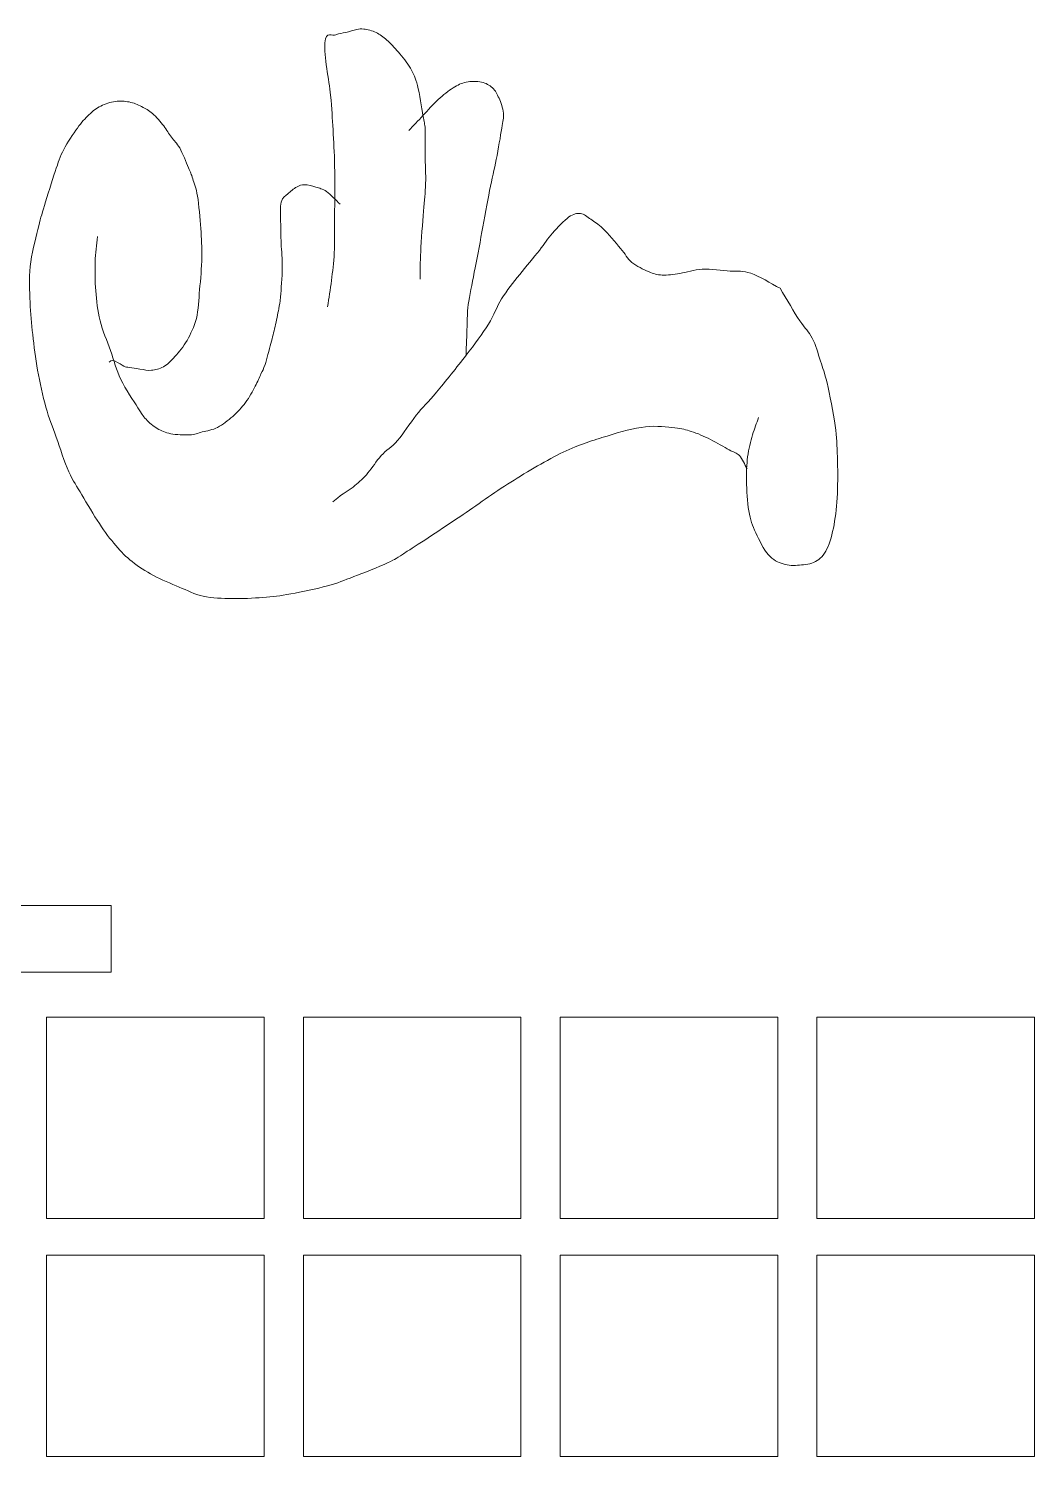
# Model space of a CAD drawing. Header units: millimetres. Extents: x -603 to 15, y -248 to 268.
# Drawn here: x -240.2 to -195.7, y 204.6 to 267.7 of the extents above; entities that cross this region are included whole.
import ezdxf

# ---------------------------------------------------------------- set-up
doc = ezdxf.new("R2010")
doc.units = ezdxf.units.MM
doc.header["$MEASUREMENT"] = 0
doc.layers.add('Camada 1', color=7, linetype='Continuous')

msp = doc.modelspace()

# ---------------------------------------------------------------- linework, layer by layer
at = {"layer": 'Camada 1', "color": 250, "lineweight": 9}
for points, knots in [([(-222.8627, 256.6172), (-222.8544, 257.0247), (-222.8622, 257.3382), (-222.8376, 257.8397), (-222.8376, 257.8397), (-222.8131, 258.3413), (-222.7521, 259.1217), (-222.7155, 259.6227), (-222.7155, 259.6227), (-222.6789, 260.1236), (-222.6304, 260.4271), (-222.618, 260.8452), (-222.618, 260.8452), (-222.6056, 261.2634), (-222.6374, 261.7196), (-222.6412, 262.1187), (-222.6412, 262.1187), (-222.6449, 262.5177), (-222.6243, 262.9472), (-222.6403, 263.2394), (-222.6403, 263.2394), (-222.6563, 263.5316), (-222.6803, 263.528), (-222.7365, 263.8507), (-222.7365, 263.8507), (-222.7926, 264.1733), (-222.8834, 264.822), (-222.9771, 265.1751), (-222.9771, 265.1751), (-223.0708, 265.5282), (-223.1484, 265.6906), (-223.2906, 265.9392), (-223.2906, 265.9392), (-223.4328, 266.1879), (-223.6479, 266.4442), (-223.8216, 266.6524), (-223.8216, 266.6524), (-223.9955, 266.8605), (-224.1683, 267.0424), (-224.3324, 267.1874), (-224.3324, 267.1874), (-224.4966, 267.3323), (-224.6343, 267.4387), (-224.8046, 267.5201), (-224.8046, 267.5201), (-224.9748, 267.6013), (-225.2057, 267.6521), (-225.3495, 267.6734), (-225.3495, 267.6734), (-225.4933, 267.6949), (-225.5312, 267.6736), (-225.6645, 267.648), (-225.6645, 267.648), (-225.7978, 267.6224), (-225.9957, 267.5584), (-226.1492, 267.5201), (-226.1492, 267.5201), (-226.3026, 267.4816), (-226.4308, 267.4948), (-226.5853, 267.4176), (-226.5853, 267.4176), (-226.7398, 267.3406), (-227.0208, 267.6245), (-227.0701, 267.0594), (-227.0701, 267.0594), (-227.1193, 266.4943), (-226.8776, 265.3968), (-226.8174, 264.7568), (-226.8174, 264.7568), (-226.7573, 264.1169), (-226.7394, 263.7464), (-226.7096, 263.2219), (-226.7096, 263.2219), (-226.6797, 262.6972), (-226.6497, 262.2503), (-226.6381, 261.6101), (-226.6381, 261.6101), (-226.6265, 260.9698), (-226.6369, 260.0211), (-226.6397, 259.3842), (-226.6397, 259.3842), (-226.6426, 258.7473), (-226.6324, 258.2603), (-226.6553, 257.7888), (-226.6553, 257.7888), (-226.6783, 257.3173), (-226.7284, 256.9656), (-226.7771, 256.5663), (-226.7771, 256.5663), (-226.8257, 256.1669), (-226.8904, 255.7852), (-226.9471, 255.3946)], [0, 0, 0, 0, 0.0416667, 0.0416667, 0.0416667, 0.0416667, 0.0833333, 0.0833333, 0.0833333, 0.0833333, 0.125, 0.125, 0.125, 0.125, 0.1666667, 0.1666667, 0.1666667, 0.1666667, 0.2083333, 0.2083333, 0.2083333, 0.2083333, 0.25, 0.25, 0.25, 0.25, 0.2916667, 0.2916667, 0.2916667, 0.2916667, 0.3333333, 0.3333333, 0.3333333, 0.3333333, 0.375, 0.375, 0.375, 0.375, 0.4166667, 0.4166667, 0.4166667, 0.4166667, 0.4583333, 0.4583333, 0.4583333, 0.4583333, 0.5, 0.5, 0.5, 0.5, 0.5416667, 0.5416667, 0.5416667, 0.5416667, 0.5833333, 0.5833333, 0.5833333, 0.5833333, 0.625, 0.625, 0.625, 0.625, 0.6666667, 0.6666667, 0.6666667, 0.6666667, 0.7083333, 0.7083333, 0.7083333, 0.7083333, 0.75, 0.75, 0.75, 0.75, 0.7916667, 0.7916667, 0.7916667, 0.7916667, 0.8333333, 0.8333333, 0.8333333, 0.8333333, 0.875, 0.875, 0.875, 0.875, 0.9166667, 0.9166667, 0.9166667, 0.9166667, 1, 1, 1, 1]), ([(-223.3652, 263.1885), (-223.1556, 263.4092), (-222.9541, 263.6214), (-222.7365, 263.8507), (-222.7365, 263.8507), (-222.5189, 264.0799), (-222.2813, 264.3599), (-222.0594, 264.5638), (-222.0594, 264.5638), (-221.8375, 264.7677), (-221.6126, 264.9456), (-221.4067, 265.0732), (-221.4067, 265.0732), (-221.2007, 265.2009), (-221.037, 265.2853), (-220.8265, 265.3279), (-220.8265, 265.3279), (-220.616, 265.3706), (-220.3446, 265.3707), (-220.15, 265.3279), (-220.15, 265.3279), (-219.9554, 265.2852), (-219.7983, 265.1944), (-219.6669, 265.0732), (-219.6669, 265.0732), (-219.5357, 264.9522), (-219.4592, 264.8049), (-219.3773, 264.6148), (-219.3773, 264.6148), (-219.2955, 264.4246), (-219.2061, 264.191), (-219.1846, 263.9526), (-219.1846, 263.9526), (-219.163, 263.7141), (-219.2048, 263.6303), (-219.2575, 263.2903), (-219.2575, 263.2903), (-219.3102, 262.9503), (-219.4112, 262.3735), (-219.5002, 261.915), (-219.5002, 261.915), (-219.5891, 261.4564), (-219.6861, 261.0745), (-219.7912, 260.5396), (-219.7912, 260.5396), (-219.8963, 260.0047), (-220.0176, 259.3086), (-220.1308, 258.7057), (-220.1308, 258.7057), (-220.2441, 258.1029), (-220.3694, 257.4577), (-220.4704, 256.9228), (-220.4704, 256.9228), (-220.5715, 256.3879), (-220.6842, 255.8989), (-220.7373, 255.4965), (-220.7373, 255.4965), (-220.7904, 255.0941), (-220.77, 254.9022), (-220.7863, 254.5286), (-220.7863, 254.5286), (-220.8027, 254.1551), (-220.8192, 253.6796), (-220.8356, 253.2552)], [0, 0, 0, 0, 0.0588235, 0.0588235, 0.0588235, 0.0588235, 0.1176471, 0.1176471, 0.1176471, 0.1176471, 0.1764706, 0.1764706, 0.1764706, 0.1764706, 0.2352941, 0.2352941, 0.2352941, 0.2352941, 0.2941176, 0.2941176, 0.2941176, 0.2941176, 0.3529412, 0.3529412, 0.3529412, 0.3529412, 0.4117647, 0.4117647, 0.4117647, 0.4117647, 0.4705882, 0.4705882, 0.4705882, 0.4705882, 0.5294118, 0.5294118, 0.5294118, 0.5294118, 0.5882353, 0.5882353, 0.5882353, 0.5882353, 0.6470588, 0.6470588, 0.6470588, 0.6470588, 0.7058824, 0.7058824, 0.7058824, 0.7058824, 0.7647059, 0.7647059, 0.7647059, 0.7647059, 0.8235294, 0.8235294, 0.8235294, 0.8235294, 0.8823529, 0.8823529, 0.8823529, 0.8823529, 1, 1, 1, 1]), ([(-236.5897, 252.9496), (-236.4369, 253.1891), (-235.9979, 252.7627), (-235.8891, 252.7457), (-235.8891, 252.7457), (-235.7804, 252.7287), (-235.4301, 252.6693), (-235.2368, 252.6438), (-235.2368, 252.6438), (-235.0436, 252.6184), (-234.9034, 252.5759), (-234.7295, 252.5929), (-234.7295, 252.5929), (-234.5556, 252.6099), (-234.3726, 252.6429), (-234.1978, 252.7457), (-234.1978, 252.7457), (-234.023, 252.8486), (-233.8638, 253.0083), (-233.69, 253.2042), (-233.69, 253.2042), (-233.5162, 253.4), (-233.3166, 253.6346), (-233.1579, 253.9174), (-233.1579, 253.9174), (-232.9992, 254.2001), (-232.8422, 254.5), (-232.7464, 254.8853), (-232.7464, 254.8853), (-232.6507, 255.2705), (-232.6411, 255.7084), (-232.6005, 256.1587), (-232.6005, 256.1587), (-232.5599, 256.6092), (-232.5112, 257.1324), (-232.5028, 257.5851), (-232.5028, 257.5851), (-232.4944, 258.0378), (-232.5183, 258.4076), (-232.5501, 258.8585), (-232.5501, 258.8585), (-232.582, 259.3095), (-232.6339, 259.9136), (-232.694, 260.2849), (-232.694, 260.2849), (-232.7542, 260.6562), (-232.8401, 260.8499), (-232.907, 261.061), (-232.907, 261.061), (-232.9739, 261.272), (-232.9987, 261.3211), (-233.0944, 261.5472), (-233.0944, 261.5472), (-233.1902, 261.7731), (-233.3543, 262.1912), (-233.4815, 262.417), (-233.4815, 262.417), (-233.6086, 262.6427), (-233.7334, 262.7282), (-233.8505, 262.8902), (-233.8505, 262.8902), (-233.9675, 263.0523), (-234.0448, 263.2143), (-234.1832, 263.3892), (-234.1832, 263.3892), (-234.3217, 263.5641), (-234.5154, 263.7949), (-234.6795, 263.9382), (-234.6795, 263.9382), (-234.8436, 264.0815), (-234.992, 264.1598), (-235.1637, 264.2451), (-235.1637, 264.2451), (-235.3355, 264.3306), (-235.5143, 264.4114), (-235.7086, 264.4499), (-235.7086, 264.4499), (-235.903, 264.4882), (-236.1157, 264.5054), (-236.3264, 264.4754), (-236.3264, 264.4754), (-236.5372, 264.4456), (-236.7739, 264.3692), (-236.9686, 264.2708), (-236.9686, 264.2708), (-237.1633, 264.1724), (-237.3175, 264.0495), (-237.4898, 263.887), (-237.4898, 263.887), (-237.662, 263.7245), (-237.8126, 263.555), (-237.9989, 263.2987), (-237.9989, 263.2987), (-238.1852, 263.0422), (-238.4403, 262.6742), (-238.6053, 262.3521), (-238.6053, 262.3521), (-238.7703, 262.0298), (-238.8398, 261.7938), (-238.9815, 261.3798), (-238.9815, 261.3798), (-239.1233, 260.9657), (-239.3276, 260.2969), (-239.4551, 259.8704), (-239.4551, 259.8704), (-239.5826, 259.4439), (-239.6406, 259.2709), (-239.7466, 258.8215), (-239.7466, 258.8215), (-239.8526, 258.3719), (-240.0314, 257.7262), (-240.09, 257.1775), (-240.09, 257.1775), (-240.1487, 256.6288), (-240.111, 256.1011), (-240.0912, 255.5983), (-240.0912, 255.5983), (-240.0714, 255.0957), (-240.0276, 254.6736), (-239.9715, 254.1721), (-239.9715, 254.1721), (-239.9154, 253.6706), (-239.8518, 253.1293), (-239.7552, 252.5929), (-239.7552, 252.5929), (-239.6587, 252.0565), (-239.5311, 251.4575), (-239.394, 250.9628), (-239.394, 250.9628), (-239.2569, 250.4681), (-239.1047, 250.1138), (-238.9359, 249.6384), (-238.9359, 249.6384), (-238.7671, 249.1629), (-238.5714, 248.5373), (-238.3814, 248.1102), (-238.3814, 248.1102), (-238.1912, 247.6832), (-238.0274, 247.4734), (-237.8022, 247.0914), (-237.8022, 247.0914), (-237.577, 246.7094), (-237.2797, 246.1918), (-237.03, 245.8179), (-237.03, 245.8179), (-236.7803, 245.444), (-236.5477, 245.1307), (-236.3059, 244.8501), (-236.3059, 244.8501), (-236.064, 244.5694), (-235.8599, 244.3581), (-235.5815, 244.1369), (-235.5815, 244.1369), (-235.3032, 243.9156), (-234.9861, 243.7126), (-234.6396, 243.5256), (-234.6396, 243.5256), (-234.2932, 243.3387), (-233.8708, 243.169), (-233.5044, 243.0162), (-233.5044, 243.0162), (-233.138, 242.8633), (-232.8331, 242.6938), (-232.4416, 242.6087), (-232.4416, 242.6087), (-232.05, 242.5237), (-231.6001, 242.5153), (-231.161, 242.5068), (-231.161, 242.5068), (-230.722, 242.4983), (-230.2389, 242.5238), (-229.8079, 242.5577), (-229.8079, 242.5577), (-229.3769, 242.5917), (-229.0508, 242.6256), (-228.5755, 242.7105), (-228.5755, 242.7105), (-228.1002, 242.7954), (-227.4197, 242.9397), (-226.9564, 243.0672), (-226.9564, 243.0672), (-226.493, 243.1945), (-226.2394, 243.3049), (-225.7963, 243.4747), (-225.7963, 243.4747), (-225.3532, 243.6444), (-224.6928, 243.8991), (-224.2977, 244.086), (-224.2977, 244.086), (-223.9027, 244.2727), (-223.9593, 244.2557), (-223.4275, 244.5953), (-223.4275, 244.5953), (-222.8957, 244.935), (-221.8683, 245.6141), (-221.1068, 246.1235), (-221.1068, 246.1235), (-220.3453, 246.633), (-219.6202, 247.1763), (-218.8586, 247.6518), (-218.8586, 247.6518), (-218.0969, 248.1272), (-217.2477, 248.6363), (-216.538, 248.9762), (-216.538, 248.9762), (-215.8282, 249.3161), (-215.2089, 249.5026), (-214.6045, 249.6893), (-214.6045, 249.6893), (-214, 249.8761), (-213.4132, 250.0374), (-212.9128, 250.0968), (-212.9128, 250.0968), (-212.4124, 250.1562), (-211.9465, 250.0798), (-211.608, 250.0459), (-211.608, 250.0459), (-211.2696, 250.0119), (-211.1453, 249.978), (-210.8833, 249.8931), (-210.8833, 249.8931), (-210.6213, 249.8082), (-210.3157, 249.6724), (-210.0379, 249.5365), (-210.0379, 249.5365), (-209.7601, 249.4007), (-209.4301, 249.1969), (-209.2167, 249.078), (-209.2167, 249.078), (-209.0034, 248.9592), (-208.8937, 248.9667), (-208.7578, 248.8234), (-208.7578, 248.8234), (-208.622, 248.6801), (-208.5326, 248.4329), (-208.42, 248.2375)], [0, 0, 0, 0, 0.0166667, 0.0166667, 0.0166667, 0.0166667, 0.0333333, 0.0333333, 0.0333333, 0.0333333, 0.05, 0.05, 0.05, 0.05, 0.0666667, 0.0666667, 0.0666667, 0.0666667, 0.0833333, 0.0833333, 0.0833333, 0.0833333, 0.1, 0.1, 0.1, 0.1, 0.1166667, 0.1166667, 0.1166667, 0.1166667, 0.1333333, 0.1333333, 0.1333333, 0.1333333, 0.15, 0.15, 0.15, 0.15, 0.1666667, 0.1666667, 0.1666667, 0.1666667, 0.1833333, 0.1833333, 0.1833333, 0.1833333, 0.2, 0.2, 0.2, 0.2, 0.2166667, 0.2166667, 0.2166667, 0.2166667, 0.2333333, 0.2333333, 0.2333333, 0.2333333, 0.25, 0.25, 0.25, 0.25, 0.2666667, 0.2666667, 0.2666667, 0.2666667, 0.2833333, 0.2833333, 0.2833333, 0.2833333, 0.3, 0.3, 0.3, 0.3, 0.3166667, 0.3166667, 0.3166667, 0.3166667, 0.3333333, 0.3333333, 0.3333333, 0.3333333, 0.35, 0.35, 0.35, 0.35, 0.3666667, 0.3666667, 0.3666667, 0.3666667, 0.3833333, 0.3833333, 0.3833333, 0.3833333, 0.4, 0.4, 0.4, 0.4, 0.4166667, 0.4166667, 0.4166667, 0.4166667, 0.4333333, 0.4333333, 0.4333333, 0.4333333, 0.45, 0.45, 0.45, 0.45, 0.4666667, 0.4666667, 0.4666667, 0.4666667, 0.4833333, 0.4833333, 0.4833333, 0.4833333, 0.5, 0.5, 0.5, 0.5, 0.5166667, 0.5166667, 0.5166667, 0.5166667, 0.5333333, 0.5333333, 0.5333333, 0.5333333, 0.55, 0.55, 0.55, 0.55, 0.5666667, 0.5666667, 0.5666667, 0.5666667, 0.5833333, 0.5833333, 0.5833333, 0.5833333, 0.6, 0.6, 0.6, 0.6, 0.6166667, 0.6166667, 0.6166667, 0.6166667, 0.6333333, 0.6333333, 0.6333333, 0.6333333, 0.65, 0.65, 0.65, 0.65, 0.6666667, 0.6666667, 0.6666667, 0.6666667, 0.6833333, 0.6833333, 0.6833333, 0.6833333, 0.7, 0.7, 0.7, 0.7, 0.7166667, 0.7166667, 0.7166667, 0.7166667, 0.7333333, 0.7333333, 0.7333333, 0.7333333, 0.75, 0.75, 0.75, 0.75, 0.7666667, 0.7666667, 0.7666667, 0.7666667, 0.7833333, 0.7833333, 0.7833333, 0.7833333, 0.8, 0.8, 0.8, 0.8, 0.8166667, 0.8166667, 0.8166667, 0.8166667, 0.8333333, 0.8333333, 0.8333333, 0.8333333, 0.85, 0.85, 0.85, 0.85, 0.8666667, 0.8666667, 0.8666667, 0.8666667, 0.8833333, 0.8833333, 0.8833333, 0.8833333, 0.9, 0.9, 0.9, 0.9, 0.9166667, 0.9166667, 0.9166667, 0.9166667, 0.9333333, 0.9333333, 0.9333333, 0.9333333, 0.95, 0.95, 0.95, 0.95, 0.9666667, 0.9666667, 0.9666667, 0.9666667, 1, 1, 1, 1]), ([(-226.3879, 259.9283), (-226.5891, 260.1151), (-226.8095, 260.3606), (-226.9916, 260.4886), (-226.9916, 260.4886), (-227.1737, 260.6166), (-227.3135, 260.6414), (-227.4747, 260.6924), (-227.4747, 260.6924), (-227.6359, 260.7433), (-227.816, 260.7942), (-227.9578, 260.7942), (-227.9578, 260.7942), (-228.0997, 260.7942), (-228.1946, 260.7606), (-228.3204, 260.6924), (-228.3204, 260.6924), (-228.446, 260.6241), (-228.594, 260.4975), (-228.7072, 260.3868), (-228.7072, 260.3868), (-228.8204, 260.2761), (-228.938, 260.2609), (-228.9974, 260.0301), (-228.9974, 260.0301), (-229.0568, 259.7995), (-229.022, 259.4703), (-229.0222, 259.1641), (-229.0222, 259.1641), (-229.0224, 258.8581), (-229.0106, 258.536), (-228.9988, 258.1963), (-228.9988, 258.1963), (-228.9869, 257.8567), (-228.9463, 257.5214), (-228.9513, 257.1266), (-228.9513, 257.1266), (-228.9562, 256.7318), (-229.0025, 256.1463), (-229.0287, 255.8417), (-229.0287, 255.8417), (-229.0549, 255.5371), (-229.0683, 255.5243), (-229.1079, 255.3045), (-229.1079, 255.3045), (-229.1475, 255.0846), (-229.2082, 254.778), (-229.266, 254.5241), (-229.266, 254.5241), (-229.3237, 254.2701), (-229.3803, 254.0614), (-229.4543, 253.7821), (-229.4543, 253.7821), (-229.5282, 253.5029), (-229.6361, 253.0733), (-229.7093, 252.8482), (-229.7093, 252.8482), (-229.7825, 252.6231), (-229.8185, 252.5988), (-229.8914, 252.4389), (-229.8914, 252.4389), (-229.9642, 252.2789), (-230.0328, 252.0995), (-230.1461, 251.8881), (-230.1461, 251.8881), (-230.2595, 251.6767), (-230.4041, 251.3946), (-230.5706, 251.1718), (-230.5706, 251.1718), (-230.7371, 250.9488), (-230.9338, 250.7415), (-231.1403, 250.5578), (-231.1403, 250.5578), (-231.3469, 250.374), (-231.5818, 250.1871), (-231.807, 250.0716), (-231.807, 250.0716), (-232.0321, 249.956), (-232.2795, 249.9222), (-232.4855, 249.8668), (-232.4855, 249.8668), (-232.6914, 249.8115), (-232.8101, 249.7518), (-233.0428, 249.7391), (-233.0428, 249.7391), (-233.2754, 249.7263), (-233.6397, 249.7432), (-233.8786, 249.7902), (-233.8786, 249.7902), (-234.1174, 249.8371), (-234.2895, 249.9134), (-234.4719, 250.0204), (-234.4719, 250.0204), (-234.6544, 250.1275), (-234.8243, 250.2754), (-234.9683, 250.4298), (-234.9683, 250.4298), (-235.1122, 250.5841), (-235.1453, 250.6487), (-235.3312, 250.9415), (-235.3312, 250.9415), (-235.5171, 251.2342), (-235.8804, 251.7608), (-236.0829, 252.1854), (-236.0829, 252.1854), (-236.2852, 252.6101), (-236.3825, 253.035), (-236.5352, 253.468), (-236.5352, 253.468), (-236.6879, 253.901), (-236.8881, 254.337), (-236.9991, 254.7834), (-236.9991, 254.7834), (-237.11, 255.2297), (-237.1552, 255.6713), (-237.1914, 256.1078), (-237.1914, 256.1078), (-237.2276, 256.5443), (-237.227, 256.98), (-237.2146, 257.3812), (-237.2146, 257.3812), (-237.2021, 257.7826), (-237.1496, 258.1284), (-237.1171, 258.502)], [0, 0, 0, 0, 0.03125, 0.03125, 0.03125, 0.03125, 0.0625, 0.0625, 0.0625, 0.0625, 0.09375, 0.09375, 0.09375, 0.09375, 0.125, 0.125, 0.125, 0.125, 0.15625, 0.15625, 0.15625, 0.15625, 0.1875, 0.1875, 0.1875, 0.1875, 0.21875, 0.21875, 0.21875, 0.21875, 0.25, 0.25, 0.25, 0.25, 0.28125, 0.28125, 0.28125, 0.28125, 0.3125, 0.3125, 0.3125, 0.3125, 0.34375, 0.34375, 0.34375, 0.34375, 0.375, 0.375, 0.375, 0.375, 0.40625, 0.40625, 0.40625, 0.40625, 0.4375, 0.4375, 0.4375, 0.4375, 0.46875, 0.46875, 0.46875, 0.46875, 0.5, 0.5, 0.5, 0.5, 0.53125, 0.53125, 0.53125, 0.53125, 0.5625, 0.5625, 0.5625, 0.5625, 0.59375, 0.59375, 0.59375, 0.59375, 0.625, 0.625, 0.625, 0.625, 0.65625, 0.65625, 0.65625, 0.65625, 0.6875, 0.6875, 0.6875, 0.6875, 0.71875, 0.71875, 0.71875, 0.71875, 0.75, 0.75, 0.75, 0.75, 0.78125, 0.78125, 0.78125, 0.78125, 0.8125, 0.8125, 0.8125, 0.8125, 0.84375, 0.84375, 0.84375, 0.84375, 0.875, 0.875, 0.875, 0.875, 0.90625, 0.90625, 0.90625, 0.90625, 0.9375, 0.9375, 0.9375, 0.9375, 1, 1, 1, 1]), ([(-206.9635, 256.2162), (-207.3908, 256.4373), (-207.8824, 256.7544), (-208.2505, 256.8821), (-208.2505, 256.8821), (-208.6185, 257.0097), (-208.8045, 256.9504), (-209.1624, 256.9793), (-209.1624, 256.9793), (-209.5203, 257.0083), (-210.0258, 257.0731), (-210.3978, 257.0561), (-210.3978, 257.0561), (-210.7699, 257.0391), (-211.0965, 256.9196), (-211.3913, 256.877), (-211.3913, 256.877), (-211.6861, 256.8345), (-211.9356, 256.7875), (-212.1665, 256.8002), (-212.1665, 256.8002), (-212.3974, 256.8129), (-212.5476, 256.8597), (-212.7721, 256.9538), (-212.7721, 256.9538), (-212.9966, 257.0477), (-213.3031, 257.191), (-213.5107, 257.3631), (-213.5107, 257.3631), (-213.7184, 257.5352), (-213.7935, 257.7278), (-214.0069, 257.9771), (-214.0069, 257.9771), (-214.2203, 258.2263), (-214.5712, 258.6433), (-214.7908, 258.8585), (-214.7908, 258.8585), (-215.0105, 259.0739), (-215.1569, 259.1556), (-215.3221, 259.2661), (-215.3221, 259.2661), (-215.4873, 259.3765), (-215.6167, 259.5035), (-215.781, 259.5208), (-215.781, 259.5208), (-215.9453, 259.5381), (-216.0809, 259.5136), (-216.2885, 259.368), (-216.2885, 259.368), (-216.4961, 259.2222), (-216.7959, 258.9014), (-217.0139, 258.6548), (-217.0139, 258.6548), (-217.2319, 258.4082), (-217.3525, 258.1963), (-217.5944, 257.8907), (-217.5944, 257.8907), (-217.8363, 257.5851), (-218.1869, 257.1775), (-218.465, 256.821), (-218.465, 256.821), (-218.7432, 256.4643), (-219.0325, 256.1176), (-219.2632, 255.7512), (-219.2632, 255.7512), (-219.4939, 255.3848), (-219.5811, 255.0478), (-219.8439, 254.6305), (-219.8439, 254.6305), (-220.1068, 254.2133), (-220.4526, 253.756), (-220.8356, 253.2552), (-220.8356, 253.2552), (-221.2186, 252.7542), (-221.7748, 252.0666), (-222.1416, 251.6251), (-222.1416, 251.6251), (-222.5084, 251.1836), (-222.75, 250.963), (-223.0364, 250.6063), (-223.0364, 250.6063), (-223.3228, 250.2495), (-223.5999, 249.7836), (-223.8587, 249.4856), (-223.8587, 249.4856), (-224.1176, 249.1875), (-224.3659, 249.0617), (-224.5841, 248.8234), (-224.5841, 248.8234), (-224.8023, 248.585), (-224.9708, 248.2804), (-225.1646, 248.0592), (-225.1646, 248.0592), (-225.3584, 247.8381), (-225.5391, 247.6689), (-225.7449, 247.4989), (-225.7449, 247.4989), (-225.9507, 247.329), (-226.2365, 247.1593), (-226.3976, 247.0405), (-226.3976, 247.0405), (-226.5588, 246.9216), (-226.6072, 246.8707), (-226.7119, 246.7858)], [0, 0, 0, 0, 0.037037, 0.037037, 0.037037, 0.037037, 0.0740741, 0.0740741, 0.0740741, 0.0740741, 0.1111111, 0.1111111, 0.1111111, 0.1111111, 0.1481481, 0.1481481, 0.1481481, 0.1481481, 0.1851852, 0.1851852, 0.1851852, 0.1851852, 0.2222222, 0.2222222, 0.2222222, 0.2222222, 0.2592593, 0.2592593, 0.2592593, 0.2592593, 0.2962963, 0.2962963, 0.2962963, 0.2962963, 0.3333333, 0.3333333, 0.3333333, 0.3333333, 0.3703704, 0.3703704, 0.3703704, 0.3703704, 0.4074074, 0.4074074, 0.4074074, 0.4074074, 0.4444444, 0.4444444, 0.4444444, 0.4444444, 0.4814815, 0.4814815, 0.4814815, 0.4814815, 0.5185185, 0.5185185, 0.5185185, 0.5185185, 0.5555556, 0.5555556, 0.5555556, 0.5555556, 0.5925926, 0.5925926, 0.5925926, 0.5925926, 0.6296296, 0.6296296, 0.6296296, 0.6296296, 0.6666667, 0.6666667, 0.6666667, 0.6666667, 0.7037037, 0.7037037, 0.7037037, 0.7037037, 0.7407407, 0.7407407, 0.7407407, 0.7407407, 0.7777778, 0.7777778, 0.7777778, 0.7777778, 0.8148148, 0.8148148, 0.8148148, 0.8148148, 0.8518519, 0.8518519, 0.8518519, 0.8518519, 0.8888889, 0.8888889, 0.8888889, 0.8888889, 0.9259259, 0.9259259, 0.9259259, 0.9259259, 1, 1, 1, 1]), ([(-207.9109, 250.5044), (-207.9996, 250.2497), (-208.0961, 250.0301), (-208.1772, 249.7403), (-208.1772, 249.7403), (-208.2584, 249.4504), (-208.3502, 249.1171), (-208.3954, 248.7724), (-208.3954, 248.7724), (-208.4406, 248.4276), (-208.4523, 248.1047), (-208.4446, 247.7027), (-208.4446, 247.7027), (-208.4368, 247.3006), (-208.4188, 246.77), (-208.3489, 246.3782), (-208.3489, 246.3782), (-208.279, 245.9865), (-208.1816, 245.7361), (-208.0355, 245.4104), (-208.0355, 245.4104), (-207.8894, 245.0848), (-207.6858, 244.6764), (-207.4805, 244.4425), (-207.4805, 244.4425), (-207.2753, 244.2086), (-207.0598, 244.112), (-206.8284, 244.035), (-206.8284, 244.035), (-206.5971, 243.958), (-206.3417, 243.9671), (-206.1036, 243.9841), (-206.1036, 243.9841), (-205.8655, 244.0011), (-205.6078, 244.0159), (-205.4028, 244.1369), (-205.4028, 244.1369), (-205.1978, 244.2579), (-205.0371, 244.4157), (-204.895, 244.6972), (-204.895, 244.6972), (-204.7529, 244.9788), (-204.658, 245.3537), (-204.58, 245.767), (-204.58, 245.767), (-204.5021, 246.1803), (-204.4587, 246.6386), (-204.4341, 247.1423), (-204.4341, 247.1423), (-204.4094, 247.6461), (-204.4171, 248.2702), (-204.4328, 248.7724), (-204.4328, 248.7724), (-204.4486, 249.2745), (-204.4518, 249.6008), (-204.5284, 250.1478), (-204.5284, 250.1478), (-204.6051, 250.6948), (-204.7807, 251.5555), (-204.8894, 252.0326), (-204.8894, 252.0326), (-204.9982, 252.5097), (-205.0701, 252.6692), (-205.1787, 253.0005), (-205.1787, 253.0005), (-205.2872, 253.3317), (-205.3852, 253.7176), (-205.5403, 254.0193), (-205.5403, 254.0193), (-205.6954, 254.321), (-205.8581, 254.4169), (-206.0955, 254.7834), (-206.0955, 254.7834), (-206.3329, 255.1498), (-206.6741, 255.7385), (-206.9635, 256.2162)], [0, 0, 0, 0, 0.05, 0.05, 0.05, 0.05, 0.1, 0.1, 0.1, 0.1, 0.15, 0.15, 0.15, 0.15, 0.2, 0.2, 0.2, 0.2, 0.25, 0.25, 0.25, 0.25, 0.3, 0.3, 0.3, 0.3, 0.35, 0.35, 0.35, 0.35, 0.4, 0.4, 0.4, 0.4, 0.45, 0.45, 0.45, 0.45, 0.5, 0.5, 0.5, 0.5, 0.55, 0.55, 0.55, 0.55, 0.6, 0.6, 0.6, 0.6, 0.65, 0.65, 0.65, 0.65, 0.7, 0.7, 0.7, 0.7, 0.75, 0.75, 0.75, 0.75, 0.8, 0.8, 0.8, 0.8, 0.85, 0.85, 0.85, 0.85, 0.9, 0.9, 0.9, 0.9, 1, 1, 1, 1])]:
    msp.add_open_spline(points, degree=3, knots=knots, dxfattribs=at)
at = {"layer": 'Camada 1', "color": 240, "lineweight": 9}
msp.add_open_spline([(-243.4757, 228.9462), (-243.4757, 228.9462), (-236.5149, 228.9462), (-236.5149, 228.9462), (-236.5149, 228.9462), (-236.5149, 228.9462), (-236.5149, 225.9962), (-236.5149, 225.9962), (-236.5149, 225.9962), (-236.5149, 225.9962), (-243.4757, 225.9962), (-243.4757, 225.9962), (-243.4757, 225.9962), (-243.4757, 225.9962), (-243.4757, 228.9462), (-243.4757, 228.9462)], degree=3, knots=[0, 0, 0, 0, 0.2, 0.2, 0.2, 0.2, 0.4, 0.4, 0.4, 0.4, 0.6, 0.6, 0.6, 0.6, 1, 1, 1, 1], dxfattribs=at)
at = {"layer": 'Camada 1', "color": 2, "lineweight": 9}
for points in [[(-229.7515, 224.0067), (-229.7515, 224.0067), (-239.3605, 224.0067), (-239.3605, 224.0067), (-239.3605, 224.0067), (-239.3605, 224.0067), (-239.3605, 215.1104), (-239.3605, 215.1104), (-239.3605, 215.1104), (-239.3605, 215.1104), (-229.7515, 215.1104), (-229.7515, 215.1104), (-229.7515, 215.1104), (-229.7515, 215.1104), (-229.7515, 224.0067), (-229.7515, 224.0067)], [(-218.4107, 224.0067), (-218.4107, 224.0067), (-228.0197, 224.0067), (-228.0197, 224.0067), (-228.0197, 224.0067), (-228.0197, 224.0067), (-228.0197, 215.1104), (-228.0197, 215.1104), (-228.0197, 215.1104), (-228.0197, 215.1104), (-218.4107, 215.1104), (-218.4107, 215.1104), (-218.4107, 215.1104), (-218.4107, 215.1104), (-218.4107, 224.0067), (-218.4107, 224.0067)], [(-207.0699, 224.0067), (-207.0699, 224.0067), (-216.6789, 224.0067), (-216.6789, 224.0067), (-216.6789, 224.0067), (-216.6789, 224.0067), (-216.6789, 215.1104), (-216.6789, 215.1104), (-216.6789, 215.1104), (-216.6789, 215.1104), (-207.0699, 215.1104), (-207.0699, 215.1104), (-207.0699, 215.1104), (-207.0699, 215.1104), (-207.0699, 224.0067), (-207.0699, 224.0067)], [(-195.7291, 224.0067), (-195.7291, 224.0067), (-205.3381, 224.0067), (-205.3381, 224.0067), (-205.3381, 224.0067), (-205.3381, 224.0067), (-205.3381, 215.1104), (-205.3381, 215.1104), (-205.3381, 215.1104), (-205.3381, 215.1104), (-195.7291, 215.1104), (-195.7291, 215.1104), (-195.7291, 215.1104), (-195.7291, 215.1104), (-195.7291, 224.0067), (-195.7291, 224.0067)], [(-229.7515, 213.4929), (-229.7515, 213.4929), (-239.3605, 213.4929), (-239.3605, 213.4929), (-239.3605, 213.4929), (-239.3605, 213.4929), (-239.3605, 204.5967), (-239.3605, 204.5967), (-239.3605, 204.5967), (-239.3605, 204.5967), (-229.7515, 204.5967), (-229.7515, 204.5967), (-229.7515, 204.5967), (-229.7515, 204.5967), (-229.7515, 213.4929), (-229.7515, 213.4929)], [(-218.4107, 213.4929), (-218.4107, 213.4929), (-228.0197, 213.4929), (-228.0197, 213.4929), (-228.0197, 213.4929), (-228.0197, 213.4929), (-228.0197, 204.5967), (-228.0197, 204.5967), (-228.0197, 204.5967), (-228.0197, 204.5967), (-218.4107, 204.5967), (-218.4107, 204.5967), (-218.4107, 204.5967), (-218.4107, 204.5967), (-218.4107, 213.4929), (-218.4107, 213.4929)], [(-207.0699, 213.4929), (-207.0699, 213.4929), (-216.6789, 213.4929), (-216.6789, 213.4929), (-216.6789, 213.4929), (-216.6789, 213.4929), (-216.6789, 204.5967), (-216.6789, 204.5967), (-216.6789, 204.5967), (-216.6789, 204.5967), (-207.0699, 204.5967), (-207.0699, 204.5967), (-207.0699, 204.5967), (-207.0699, 204.5967), (-207.0699, 213.4929), (-207.0699, 213.4929)], [(-195.7291, 213.4929), (-195.7291, 213.4929), (-205.3381, 213.4929), (-205.3381, 213.4929), (-205.3381, 213.4929), (-205.3381, 213.4929), (-205.3381, 204.5967), (-205.3381, 204.5967), (-205.3381, 204.5967), (-205.3381, 204.5967), (-195.7291, 204.5967), (-195.7291, 204.5967), (-195.7291, 204.5967), (-195.7291, 204.5967), (-195.7291, 213.4929), (-195.7291, 213.4929)]]:
    msp.add_open_spline(points, degree=3, knots=[0, 0, 0, 0, 0.2, 0.2, 0.2, 0.2, 0.4, 0.4, 0.4, 0.4, 0.6, 0.6, 0.6, 0.6, 1, 1, 1, 1], dxfattribs=at)

doc.saveas('drawing.dxf')
